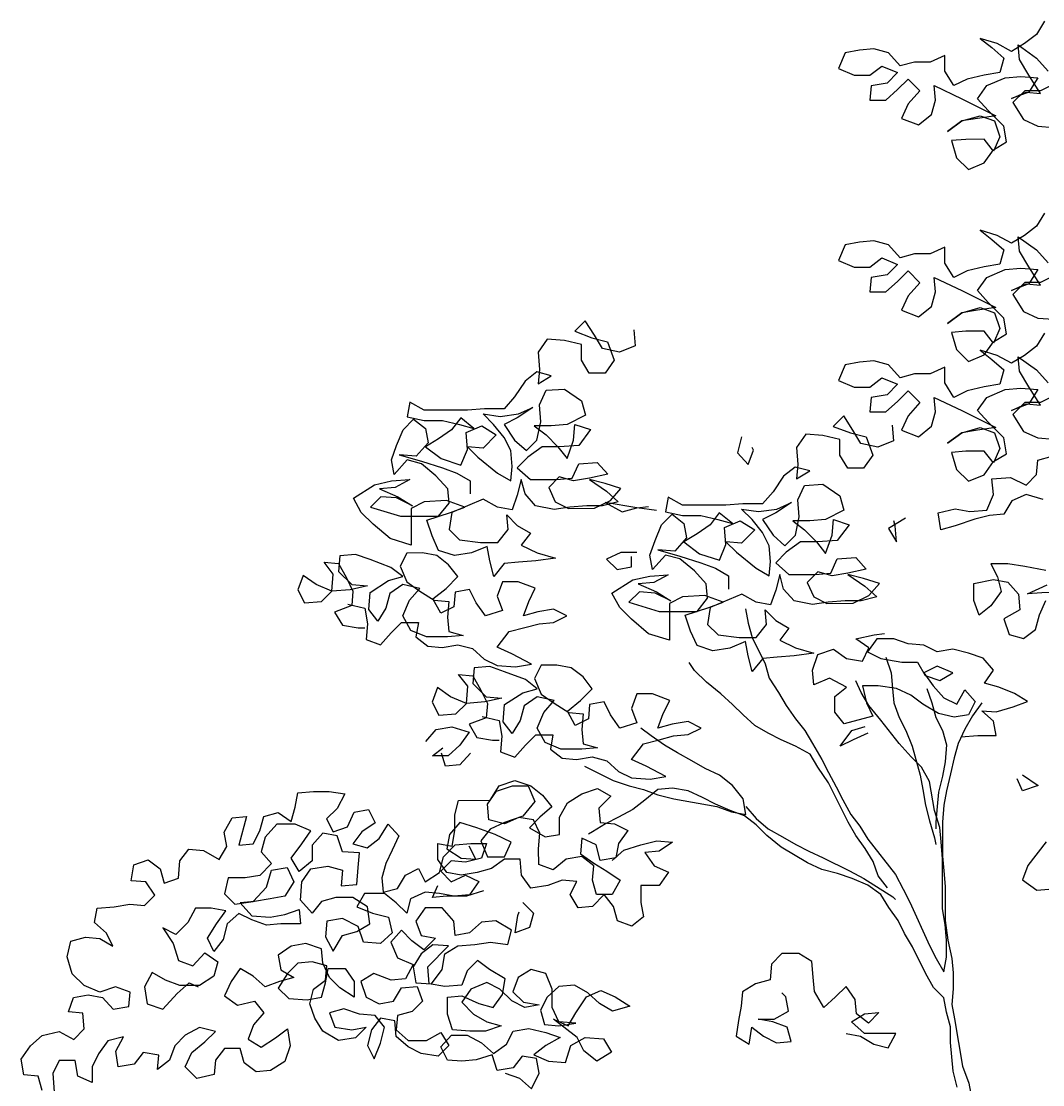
# Model space of a CAD drawing. Extents: x -152 to 3582, y 5293 to 11715.
# Drawn here: x -152 to 1452, y 9910 to 11581 of the extents above; entities that cross this region are included whole.
import ezdxf

# ---------------------------------------------------------------- set-up
doc = ezdxf.new("R2010")
doc.units = 0
doc.header["$LTSCALE"] = 150
doc.header["$MEASUREMENT"] = 0
doc.layers.get('0').update_dxf_attribs({"linetype": 'CONTINUOUS'})

msp = doc.modelspace()

# ---------------------------------------------------------------- linework, layer by layer
for points in [[(1454.2, 11580.7), (1441.9, 11560.1), (1423.3, 11545.7), (1402.8, 11533.3), (1380.1, 11545.6), (1353.3, 11553.8), (1371.9, 11539.4), (1390.4, 11523), (1384.3, 11500.3), (1359.5, 11496.2), (1332.8, 11490), (1312.2, 11479.7), (1297.8, 11502.3), (1297.7, 11527), (1275.1, 11516.7), (1250.4, 11516.7), (1227.7, 11510.5), (1209.2, 11531.1), (1186.5, 11537.2), (1163.9, 11535.1), (1141.2, 11531), (1130.9, 11506.3), (1155.7, 11496), (1180.4, 11496), (1198.9, 11510.4), (1223.6, 11500.2), (1207.2, 11483.7), (1182.5, 11479.5), (1180.4, 11456.9), (1205.1, 11456.9), (1223.6, 11473.4), (1240.1, 11489.9), (1258.7, 11471.4), (1240.1, 11450.8), (1229.9, 11428.1), (1256.7, 11417.8), (1277.2, 11434.3), (1283.4, 11457), (1281.3, 11479.6), (1324.6, 11459.1), (1378.1, 11432.4), (1349.3, 11428.2), (1324.6, 11424.1), (1302, 11407.6), (1324.6, 11424.1), (1353.4, 11432.3), (1376.1, 11424.1), (1384.3, 11399.4), (1374.1, 11376.7), (1359.6, 11395.3), (1330.8, 11395.2), (1308.2, 11393.2), (1316.4, 11366.4), (1335, 11347.9), (1359.7, 11358.2), (1374.1, 11378.8), (1394.7, 11391.2), (1390.5, 11415.9), (1365.8, 11440.6), (1349.3, 11459.1), (1363.7, 11479.7), (1392.5, 11492.1), (1417.2, 11494.2), (1444, 11492.1), (1429.6, 11469.5), (1402.8, 11459.2), (1425.5, 11469.5), (1448.1, 11467.4), (1429.6, 11496.2), (1415.1, 11520.9), (1413, 11543.6), (1441.9, 11523), (1460.4, 11502.4)], [(1476.9, 11486), (1448.1, 11471.5), (1423.4, 11471.5), (1404.9, 11453), (1421.4, 11426.2), (1444.1, 11415.9), (1468.8, 11413.9)], [(1454.2, 11279.3), (1441.9, 11258.7), (1423.3, 11244.2), (1402.8, 11231.9), (1380.1, 11244.2), (1353.3, 11252.4), (1371.9, 11238), (1390.4, 11221.6), (1384.3, 11198.9), (1359.5, 11194.8), (1332.8, 11188.6), (1312.2, 11178.2), (1297.8, 11200.9), (1297.7, 11225.6), (1275.1, 11215.3), (1250.4, 11215.2), (1227.7, 11209.1), (1209.2, 11229.6), (1186.5, 11235.8), (1163.9, 11233.7), (1141.2, 11229.6), (1130.9, 11204.8), (1155.7, 11194.6), (1180.4, 11194.6), (1198.9, 11209), (1223.6, 11198.8), (1207.2, 11182.3), (1182.5, 11178.1), (1180.4, 11155.5), (1205.1, 11155.5), (1223.6, 11172), (1240.1, 11188.5), (1258.7, 11170), (1240.1, 11149.3), (1229.9, 11126.7), (1256.7, 11116.4), (1277.2, 11132.9), (1283.4, 11155.6), (1281.3, 11178.2), (1324.6, 11157.7), (1378.1, 11130.9), (1349.3, 11126.8), (1324.6, 11122.6), (1302, 11106.2), (1324.6, 11122.6), (1353.4, 11130.9), (1376.1, 11122.7), (1384.3, 11098), (1374.1, 11075.3), (1359.6, 11093.8), (1330.8, 11093.8), (1308.2, 11091.7), (1316.4, 11065), (1335, 11046.5), (1359.7, 11056.8), (1374.1, 11077.4), (1394.7, 11089.8), (1390.5, 11114.5), (1365.8, 11139.2), (1349.3, 11157.7), (1363.7, 11178.3), (1392.5, 11190.7), (1417.2, 11192.7), (1444, 11190.7), (1429.6, 11168), (1402.8, 11157.7), (1425.5, 11168), (1448.1, 11166), (1429.6, 11194.8), (1415.1, 11219.5), (1413, 11242.2), (1441.9, 11221.6), (1460.4, 11201)], [(1476.9, 11184.6), (1448.1, 11170.1), (1423.4, 11170.1), (1404.9, 11151.6), (1421.4, 11124.8), (1444.1, 11114.5), (1468.8, 11112.5)], [(809.5, 11095.8), (811.6, 11071.1), (786.9, 11060.8), (760.1, 11066.9), (747.8, 11087.5), (733.3, 11110.2), (716.9, 11093.7), (743.6, 11083.4), (768.4, 11077.2), (778.7, 11048.4), (764.3, 11027.8), (739.6, 11027.8), (727.2, 11048.4), (727.2, 11073.1), (700.4, 11079.2), (673.6, 11081.3), (659.2, 11060.7), (661.3, 11033.9), (659.3, 11011.2), (679.9, 11023.6), (657.2, 11029.8), (638.7, 11015.3), (622.2, 10990.6), (605.8, 10972.1), (574.9, 10972), (548.1, 10970), (480.1, 10969.9), (457.5, 10982.2), (453.4, 10959.6), (480.2, 10953.4), (509, 10953.4), (535.8, 10947.3), (558.4, 10941.1), (537.8, 10957.6), (523.4, 10939), (502.8, 10924.6), (482.3, 10912.2), (507, 10893.7), (537.9, 10883.5), (548.2, 10908.2), (546.1, 10934.9), (570.8, 10945.3), (593.4, 10930.9), (572.9, 10910.3), (548.2, 10912.3), (564.6, 10895.8), (595.6, 10871.1), (616.2, 10858.8), (618.2, 10881.5), (616.1, 10906.2), (605.8, 10926.8), (589.3, 10947.3), (572.8, 10963.8), (599.6, 10959.7), (628.4, 10963.9), (651.1, 10974.2), (626.4, 10957.7), (605.8, 10947.4), (622.3, 10922.7), (640.8, 10906.2), (657.3, 10922.7), (663.4, 10951.5), (661.4, 10978.3), (671.6, 11001), (700.5, 11003), (727.3, 10984.5), (733.5, 10961.9), (704.6, 10947.4), (679.9, 10945.4), (653.2, 10945.3), (671.7, 10930.9), (690.3, 10912.4), (704.7, 10893.9), (715, 10922.7), (717, 10947.5), (741.7, 10939.2), (723.2, 10914.5), (692.3, 10912.4), (665.5, 10912.4), (642.9, 10895.9), (626.4, 10879.4), (647.1, 10860.9), (688.2, 10860.9), (712.9, 10863), (723.2, 10885.7), (752.1, 10887.8), (768.5, 10869.2), (739.7, 10863), (715, 10858.9), (692.4, 10865.1), (675.9, 10848.6), (686.2, 10825.9), (706.8, 10815.6), (748, 10815.7), (772.7, 10828.1), (789.2, 10846.6), (764.4, 10854.8), (739.7, 10861), (766.5, 10842.5), (785.1, 10826), (760.4, 10819.8), (735.6, 10819.8), (708.9, 10817.7), (684.2, 10813.6), (655.3, 10819.7), (638.8, 10838.2), (632.6, 10860.9), (626.5, 10836.2), (618.3, 10813.5), (595.6, 10817.6), (572.9, 10829.9), (523.5, 10809.3), (519.4, 10782.5), (535.9, 10766.1), (568.9, 10762), (595.7, 10762), (612.1, 10782.6), (610, 10805.3), (626.5, 10788.8), (647.1, 10776.5), (632.7, 10757.9), (657.5, 10745.6), (686.3, 10737.4), (655.4, 10733.2), (628.6, 10731.1), (606, 10729.1), (589.5, 10708.5), (583.3, 10733.2), (579.2, 10755.8), (554.5, 10745.5), (527.7, 10741.3), (503, 10749.6), (492.7, 10772.2), (484.4, 10796.9), (521.5, 10809.3), (544.1, 10817.6), (515.3, 10827.8), (480.3, 10825.7), (459.7, 10815.4), (459.7, 10757.8), (426.8, 10768), (400, 10790.7), (381.4, 10809.2), (369.1, 10831.8), (402, 10852.4), (428.8, 10858.6), (457.6, 10860.7), (434.9, 10848.3), (410.2, 10846.3), (439.1, 10833.9), (461.7, 10819.5), (437, 10831.9), (412.3, 10833.9), (395.9, 10817.4), (443.2, 10803.1), (502.9, 10803.1), (519.4, 10823.7), (517.3, 10846.4), (498.8, 10866.9), (476.1, 10885.5), (453.4, 10891.6), (432.9, 10868.9), (428.7, 10891.6), (436.9, 10914.3), (447.2, 10939), (463.7, 10955.5), (482.2, 10941.1), (486.4, 10918.4), (467.9, 10897.8), (441.1, 10899.8), (476.1, 10889.6), (509.1, 10879.3), (531.7, 10871.1), (552.3, 10858.8), (552.3, 10838.2)], [(1454.2, 11090.9), (1441.9, 11070.3), (1423.3, 11055.9), (1402.8, 11043.5), (1380.1, 11055.8), (1353.3, 11064), (1371.9, 11049.6), (1390.4, 11033.2), (1384.3, 11010.5), (1359.5, 11006.4), (1332.8, 11000.2), (1312.2, 10989.8), (1297.8, 11012.5), (1297.7, 11037.2), (1275.1, 11026.9), (1250.4, 11026.9), (1227.7, 11020.7), (1209.2, 11041.2), (1186.5, 11047.4), (1163.9, 11045.3), (1141.2, 11041.2), (1130.9, 11016.5), (1155.7, 11006.2), (1180.4, 11006.2), (1198.9, 11020.6), (1223.6, 11010.4), (1207.2, 10993.9), (1182.5, 10989.7), (1180.4, 10967.1), (1205.1, 10967.1), (1223.6, 10983.6), (1240.1, 11000.1), (1258.7, 10981.6), (1240.1, 10961), (1229.9, 10938.3), (1256.7, 10928), (1277.2, 10944.5), (1283.4, 10967.2), (1281.3, 10989.8), (1324.6, 10969.3), (1378.1, 10942.5), (1349.3, 10938.4), (1324.6, 10934.3), (1302, 10917.8), (1324.6, 10934.3), (1353.4, 10942.5), (1376.1, 10934.3), (1384.3, 10909.6), (1374.1, 10886.9), (1359.6, 10905.5), (1330.8, 10905.4), (1308.2, 10903.4), (1316.4, 10876.6), (1335, 10858.1), (1359.7, 10868.4), (1374.1, 10889), (1394.7, 10901.4), (1390.5, 10926.1), (1365.8, 10950.8), (1349.3, 10969.3), (1363.7, 10989.9), (1392.5, 11002.3), (1417.2, 11004.4), (1444, 11002.3), (1429.6, 10979.7), (1402.8, 10969.3), (1425.5, 10979.7), (1448.1, 10977.6), (1429.6, 11006.4), (1415.1, 11031.1), (1413, 11053.8), (1441.9, 11033.2), (1460.4, 11012.6)], [(1476.9, 10996.2), (1448.1, 10981.7), (1423.4, 10981.7), (1404.9, 10963.2), (1421.4, 10936.4), (1444.1, 10926.1), (1468.8, 10924.1)], [(1215.4, 10946.5), (1217.5, 10921.8), (1192.8, 10911.5), (1166, 10917.6), (1153.7, 10938.2), (1139.2, 10960.9), (1122.8, 10944.4), (1149.6, 10934.1), (1174.3, 10927.9), (1184.6, 10899.1), (1170.2, 10878.5), (1145.5, 10878.5), (1133.1, 10899.1), (1133.1, 10923.8), (1106.3, 10929.9), (1079.5, 10932), (1065.1, 10911.4), (1067.2, 10884.6), (1065.2, 10861.9), (1085.8, 10874.3), (1063.1, 10880.5), (1044.6, 10866), (1028.1, 10841.3), (1011.7, 10822.8), (980.8, 10822.7), (954, 10820.7), (886.1, 10820.6), (863.4, 10832.9), (859.3, 10810.3), (886.1, 10804.1), (914.9, 10804.1), (941.7, 10798), (964.3, 10791.8), (943.7, 10808.3), (929.3, 10789.7), (908.8, 10775.3), (888.2, 10762.9), (912.9, 10744.4), (943.8, 10734.2), (954.1, 10758.9), (952, 10785.6), (976.7, 10796), (999.4, 10781.6), (978.8, 10761), (954.1, 10763), (970.6, 10746.5), (1001.5, 10721.8), (1022.1, 10709.5), (1024.1, 10732.2), (1022, 10756.9), (1011.7, 10777.5), (995.2, 10798), (978.7, 10814.5), (1005.5, 10810.4), (1034.3, 10814.5), (1057, 10824.9), (1032.3, 10808.4), (1011.7, 10798.1), (1028.2, 10773.4), (1046.8, 10756.9), (1063.2, 10773.4), (1069.4, 10802.2), (1067.3, 10829), (1077.6, 10851.7), (1106.4, 10853.7), (1133.2, 10835.2), (1139.4, 10812.6), (1110.6, 10798.1), (1085.8, 10796.1), (1059.1, 10796), (1077.6, 10781.6), (1096.2, 10763.1), (1110.6, 10744.6), (1120.9, 10773.4), (1122.9, 10798.2), (1147.6, 10789.9), (1129.1, 10765.2), (1098.2, 10763.1), (1071.5, 10763.1), (1048.8, 10746.6), (1032.4, 10730.1), (1053, 10711.6), (1094.2, 10711.6), (1118.9, 10713.7), (1129.1, 10736.4), (1158, 10738.5), (1174.5, 10719.9), (1145.6, 10713.7), (1120.9, 10709.6), (1098.3, 10715.8), (1081.8, 10699.3), (1092.1, 10676.6), (1112.7, 10666.3), (1153.9, 10666.4), (1178.6, 10678.8), (1195.1, 10697.3), (1170.4, 10705.5), (1145.6, 10711.7), (1172.4, 10693.2), (1191, 10676.7), (1166.3, 10670.5), (1141.6, 10670.5), (1114.8, 10668.4), (1090.1, 10664.3), (1061.2, 10670.4), (1044.8, 10688.9), (1038.6, 10711.6), (1032.4, 10686.9), (1024.2, 10664.2), (1001.5, 10668.3), (978.9, 10680.6), (929.5, 10660), (925.4, 10633.2), (941.9, 10616.8), (974.8, 10612.7), (1001.6, 10612.7), (1018, 10633.3), (1016, 10656), (1032.4, 10639.5), (1053, 10627.2), (1038.7, 10608.6), (1063.4, 10596.3), (1092.2, 10588.1), (1061.3, 10583.9), (1034.6, 10581.8), (1011.9, 10579.8), (995.4, 10559.2), (989.2, 10583.9), (985.1, 10606.5), (960.4, 10596.2), (933.6, 10592), (908.9, 10600.3), (898.6, 10622.9), (890.3, 10647.6), (927.4, 10660), (950, 10668.3), (921.2, 10678.5), (886.2, 10676.4), (865.6, 10666.1), (865.7, 10608.5), (832.7, 10618.7), (805.9, 10641.4), (787.4, 10659.9), (775, 10682.5), (807.9, 10703.1), (834.7, 10709.3), (863.5, 10711.4), (840.9, 10699), (816.2, 10697), (845, 10684.6), (867.7, 10670.2), (842.9, 10682.6), (818.2, 10684.6), (801.8, 10668.1), (849.1, 10653.7), (908.9, 10653.8), (925.3, 10674.4), (923.2, 10697.1), (904.7, 10717.6), (882, 10736.2), (859.4, 10742.3), (838.8, 10719.6), (834.7, 10742.3), (842.9, 10764.9), (853.1, 10789.7), (869.6, 10806.2), (888.1, 10791.8), (892.3, 10769.1), (873.8, 10748.5), (847, 10750.5), (882, 10740.3), (915, 10730), (937.6, 10721.8), (958.2, 10709.5), (958.3, 10688.9)], [(978.6, 10927.8), (972.5, 10903), (989, 10884.5), (997.2, 10907.2), (995.1, 10911.3)], [(1452.4, 10829.3), (1425.6, 10837.6), (1403, 10827.2), (1390.6, 10806.6), (1368, 10804.6), (1345.3, 10798.4), (1314.4, 10788), (1291.8, 10781.8), (1287.7, 10808.6), (1314.4, 10814.8), (1337.1, 10810.7), (1363.8, 10812.8), (1374.1, 10837.5), (1372, 10862.2), (1400.9, 10864.3), (1425.6, 10852), (1442, 10868.5), (1444.1, 10891.1), (1466.7, 10897.3)], [(844.9, 10812.3), (814, 10816.4), (764.6, 10824.6), (791.3, 10810.2), (814, 10816.4), (832.5, 10818.5)], [(1236.2, 10800.3), (1209.4, 10783.8), (1221.8, 10763.2), (1219.7, 10787.9), (1217.6, 10796.2)], [(360.2, 10665), (387, 10658.9), (391.1, 10634.2), (389.1, 10609.5), (411.8, 10601.2), (428.2, 10619.8), (444.7, 10636.3), (471.4, 10636.3), (467.3, 10613.6), (485.9, 10599.2), (508.5, 10597.2), (533.3, 10601.4), (555.9, 10595.2), (574.5, 10578.7), (595.1, 10568.5), (623.9, 10566.4), (648.6, 10570.6), (617.7, 10587), (595, 10597.3), (613.6, 10622), (638.3, 10628.2), (660.9, 10634.4), (683.6, 10636.5), (704.1, 10646.8), (683.5, 10657.1), (658.8, 10653), (636.2, 10646.8), (644.4, 10669.4), (654.7, 10690), (627.9, 10700.3), (603.2, 10700.3), (595, 10677.6), (603.2, 10655), (576.5, 10646.7), (562, 10667.3), (551.7, 10687.9), (529.1, 10683.7), (527, 10661.1), (506.4, 10650.8), (494.1, 10673.4), (514.6, 10689.9), (533.2, 10708.4), (518.7, 10727), (500.2, 10741.4), (477.5, 10745.5), (452.8, 10745.4), (442.5, 10724.8), (452.9, 10700.1), (473.5, 10685.7), (496.1, 10671.3), (518.8, 10669.3), (516.7, 10644.6), (518.8, 10621.9), (541.5, 10615.8), (516.8, 10613.7), (483.8, 10613.7), (459.1, 10623.9), (446.7, 10646.6), (457, 10671.3), (473.5, 10689.8), (446.7, 10696), (426.1, 10681.6), (419.9, 10658.9), (407.6, 10638.3), (393.2, 10656.8), (395.2, 10683.6), (424, 10702.2), (446.7, 10708.4), (428.1, 10722.8), (395.2, 10735.1), (372.5, 10743.3), (347.8, 10741.2), (345.7, 10716.5), (366.4, 10695.9), (391.1, 10693.9), (364.3, 10687.7), (335.5, 10685.6), (310.8, 10695.9), (290.2, 10710.3), (281.9, 10687.6), (292.3, 10667), (319, 10669.1), (335.5, 10685.6), (337.5, 10712.4), (323.1, 10730.9), (345.7, 10728.9), (358.1, 10706.2), (368.4, 10685.6), (366.4, 10663), (339.6, 10652.7), (352, 10632.1), (376.7, 10628), (387, 10628)], [(814.1, 10746.4), (789.3, 10746.4), (766.7, 10736), (783.2, 10719.6), (805.8, 10723.7), (805.8, 10740.2)], [(1456.6, 10718.1), (1423.6, 10724.3), (1396.9, 10728.4), (1370.1, 10728.4), (1380.4, 10707.8), (1386.6, 10685.1), (1370.2, 10662.5), (1351.6, 10648), (1343.4, 10670.7), (1343.4, 10697.4), (1374.2, 10703.7), (1396.9, 10699.6), (1413.4, 10681), (1415.5, 10656.3), (1390.8, 10641.9), (1399, 10617.2), (1421.7, 10611), (1440.2, 10625.5), (1446.4, 10648.1), (1456.6, 10670.8)], [(1475.2, 10683.2), (1450.5, 10683.1), (1427.8, 10681.1), (1458.7, 10695.5)], [(985.1, 10658), (989.2, 10635.3), (995.4, 10612.7), (1016, 10571.5), (1022.2, 10548.9), (1036.7, 10526.2), (1049, 10505.7), (1063.5, 10485.1), (1077.9, 10466.6), (1090.3, 10446), (1104.7, 10421.3), (1115, 10400.7), (1127.4, 10378), (1137.7, 10357.5), (1150.1, 10334.8), (1164.5, 10316.3), (1176.9, 10295.7), (1220.2, 10240.2), (1232.6, 10217.5), (1242.9, 10196.9), (1273.9, 10129), (1284.2, 10108.4), (1296.5, 10087.8), (1300.6, 10110.5), (1300.6, 10137.3), (1298.5, 10162), (1294.4, 10186.7), (1294.3, 10264.9), (1292.2, 10291.7), (1290.2, 10314.4), (1281.9, 10341.1), (1273.6, 10386.4), (1261.2, 10409.1), (1244.8, 10425.5), (1226.2, 10446.1), (1197.3, 10483.1), (1178.8, 10505.8), (1166.4, 10526.4), (1158.2, 10544.9)], [(1323, 10456.5), (1349.8, 10458.6), (1378.6, 10458.6), (1374.4, 10481.2), (1355.9, 10497.7), (1378.5, 10495.7), (1405.3, 10503.9), (1428, 10512.2), (1407.4, 10524.5), (1382.6, 10534.8), (1360, 10541), (1374.4, 10561.6), (1357.9, 10580.1), (1335.2, 10588.3), (1310.5, 10594.5), (1285.8, 10590.3), (1265.2, 10600.6), (1240.5, 10602.6), (1217.8, 10610.8), (1191, 10610.8), (1176.6, 10590.2), (1197.2, 10579.9), (1230.2, 10573.8), (1254.9, 10573.8), (1267.3, 10553.2), (1290, 10545), (1310.5, 10557.4), (1285.8, 10567.7), (1265.2, 10557.3), (1279.7, 10536.8), (1296.2, 10518.2), (1316.8, 10508), (1329.1, 10530.6), (1345.6, 10512.1), (1335.3, 10491.5), (1312.7, 10487.4), (1287.9, 10493.5), (1263.2, 10507.9), (1244.7, 10522.3), (1222, 10532.6), (1193.2, 10536.7), (1168.5, 10536.7), (1174.7, 10509.9), (1185, 10489.3), (1139.7, 10476.9), (1125.2, 10495.4), (1125.2, 10520.1), (1143.7, 10534.6), (1117, 10549), (1092.3, 10538.6), (1090.2, 10561.3), (1098.4, 10586), (1123.1, 10594.3), (1143.7, 10579.9), (1168.4, 10575.8), (1178.7, 10596.4), (1158.1, 10610.8), (1186.9, 10617), (1203.4, 10619.1)], [(1205.5, 10582), (1213.7, 10557.3), (1215.8, 10532.6), (1217.9, 10509.9), (1226.2, 10487.3), (1236.5, 10466.7), (1246.8, 10442), (1259.2, 10396.7), (1263.3, 10374.1), (1267.5, 10349.3), (1273.7, 10324.6), (1281.9, 10297.9), (1284, 10287.6)], [(571.3, 10488.7), (598.1, 10482.6), (602.2, 10457.9), (600.2, 10433.2), (622.8, 10425), (639.3, 10443.5), (655.7, 10460), (682.5, 10460), (678.4, 10437.4), (697, 10423), (719.6, 10420.9), (744.3, 10425.1), (767, 10418.9), (785.5, 10402.4), (806.1, 10392.2), (835, 10390.1), (859.7, 10394.3), (828.8, 10410.7), (806.1, 10421), (824.6, 10445.7), (849.3, 10451.9), (872, 10458.1), (894.6, 10460.2), (915.2, 10470.5), (894.6, 10480.8), (869.9, 10476.7), (847.3, 10470.5), (855.5, 10493.1), (865.8, 10513.7), (839, 10524), (814.3, 10524), (806, 10501.3), (814.3, 10478.7), (787.5, 10470.4), (773.1, 10491), (762.8, 10511.6), (740.1, 10507.4), (738.1, 10484.8), (717.5, 10474.5), (705.1, 10497.1), (725.7, 10513.6), (744.2, 10532.2), (729.8, 10550.7), (711.3, 10565.1), (688.6, 10569.2), (663.9, 10569.1), (653.6, 10548.5), (663.9, 10523.8), (684.5, 10509.4), (707.2, 10495), (729.9, 10493), (727.8, 10468.3), (729.9, 10445.6), (752.6, 10439.5), (727.8, 10437.4), (694.9, 10437.4), (670.2, 10447.6), (657.8, 10470.3), (668.1, 10495), (684.5, 10513.6), (657.8, 10519.7), (637.2, 10505.3), (631, 10482.6), (618.7, 10462), (604.2, 10480.5), (606.3, 10507.3), (635.1, 10525.9), (657.7, 10532.1), (639.2, 10546.5), (606.2, 10558.8), (583.6, 10567), (558.9, 10564.9), (556.8, 10540.2), (577.4, 10519.6), (602.1, 10517.6), (575.4, 10511.4), (546.6, 10509.3), (521.8, 10519.6), (501.2, 10534), (493, 10511.3), (503.3, 10490.7), (530.1, 10492.8), (546.6, 10509.3), (548.6, 10536.1), (534.2, 10554.6), (556.8, 10552.6), (569.2, 10529.9), (579.5, 10509.3), (577.5, 10486.7), (550.7, 10476.4), (563.1, 10455.8), (587.8, 10451.7), (598.1, 10451.7)], [(1207.9, 10219.6), (1193.4, 10238.1), (1185.2, 10260.7), (1172.8, 10281.3), (1158.4, 10301.9), (1146, 10322.5), (1115.1, 10384.2), (1098.6, 10408.9), (1086.2, 10429.5), (1063.5, 10441.8), (1040.9, 10452.1), (1020.3, 10462.4), (999.6, 10474.7), (981.1, 10491.2), (964.6, 10507.6), (946.1, 10524.1), (923.4, 10542.6), (904.8, 10561.1), (896.6, 10573.5)], [(1269.4, 10532.6), (1277.6, 10510), (1283.8, 10487.3), (1294.1, 10466.8), (1300.3, 10444.1), (1298.3, 10417.3), (1294.2, 10394.7), (1288.1, 10370), (1286, 10347.3), (1284, 10322.6), (1284, 10312.3)], [(1355.9, 10510.1), (1341.5, 10489.5), (1329.1, 10468.8), (1318.9, 10446.2), (1312.7, 10423.5), (1306.6, 10398.8), (1300.4, 10372), (1296.3, 10349.4), (1294.3, 10322.6), (1294.3, 10269.1), (1296.4, 10246.4), (1298.5, 10221.7), (1298.5, 10168.2), (1302.7, 10137.3), (1308.9, 10108.4), (1311, 10085.8), (1311, 10061.1), (1309, 10036.4), (1313.1, 10013.7), (1325.5, 9939.6), (1335.8, 9912.8), (1340, 9890.2)], [(482.8, 10449.5), (499.2, 10468.1), (523.9, 10472.2), (550.7, 10464), (536.3, 10443.4), (517.8, 10426.9), (493.1, 10426.9), (509.6, 10439.3)], [(732, 10410.6), (777.3, 10388), (802, 10379.8), (824.7, 10373.7), (847.4, 10365.4), (872.1, 10359.3), (940, 10347), (962.7, 10338.8), (985.4, 10334.7), (981.2, 10359.4), (964.7, 10380), (944.1, 10396.4), (921.5, 10406.7), (900.8, 10419), (878.2, 10431.4), (857.6, 10443.7), (837, 10458.1), (820.5, 10470.4)], [(1176.8, 10462.5), (1154.1, 10452.2), (1133.5, 10441.9), (1152, 10466.6), (1172.6, 10472.8)], [(552.8, 10431.1), (536.3, 10412.5), (513.7, 10410.4), (507.5, 10431)], [(1419.8, 10396.9), (1444.6, 10380.4), (1419.8, 10372.1), (1411.6, 10390.7)], [(775.4, 10262.4), (793.9, 10278.9), (820.7, 10287.2), (845.4, 10293.4), (870.1, 10291.3), (849.5, 10276.9), (826.8, 10274.8), (841.3, 10254.2), (863.9, 10244), (849.5, 10223.3), (820.7, 10223.3), (820.7, 10196.5), (824.9, 10173.9), (806.4, 10159.5), (783.7, 10167.7), (777.5, 10190.3), (763.1, 10208.8), (744.5, 10190.3), (721.9, 10188.2), (709.5, 10208.8), (719.8, 10229.4), (697.1, 10231.4), (674.5, 10223.2), (647.7, 10219), (633.3, 10239.6), (631.2, 10264.3), (606.5, 10264.3), (585.9, 10249.9), (563.3, 10243.7), (538.6, 10239.5), (515.9, 10243.6), (501.5, 10264.2), (501.5, 10288.9), (524.1, 10284.8), (528.2, 10309.5), (528.2, 10334.3), (534.3, 10356.9), (583.8, 10357), (598.2, 10379.6), (622.9, 10387.9), (647.6, 10379.7), (666.1, 10365.3), (680.6, 10346.8), (662, 10330.3), (645.6, 10313.8), (670.3, 10299.4), (693, 10303.5), (692.9, 10330.3), (705.3, 10353), (727.9, 10367.4), (752.6, 10375.6), (773.2, 10363.3), (754.7, 10344.8), (756.8, 10322.1), (779.4, 10320.1), (800, 10309.8), (785.6, 10289.2), (781.5, 10266.5), (756.8, 10262.4), (750.6, 10287.1), (728, 10297.4), (725.9, 10272.7), (746.5, 10258.3), (767.1, 10245.9), (787.8, 10231.5), (775.4, 10208.9), (750.7, 10208.8), (744.5, 10231.5), (746.5, 10254.1), (728, 10268.5), (703.3, 10264.4), (682.7, 10247.9), (660.1, 10256.1), (660, 10280.8), (662.1, 10305.5), (651.7, 10326.1), (629.1, 10330.2), (606.4, 10319.9), (581.7, 10326.1), (579.6, 10350.8), (594, 10371.4), (618.8, 10379.6), (643.5, 10379.7), (653.8, 10355), (635.3, 10332.3), (606.4, 10322), (583.8, 10311.7), (569.4, 10293.1), (579.7, 10268.4), (606.5, 10268.4), (616.8, 10291.1), (592, 10303.4), (563.2, 10313.7), (536.4, 10321.9), (520, 10303.4), (515.9, 10280.7), (538.5, 10266.3), (561.2, 10264.3), (550.9, 10284.9)], [(1317.3, 9906.6), (1311.1, 9931.3), (1306.9, 9976.6), (1306.9, 10001.4), (1300.7, 10024), (1296.6, 10046.6), (1280.1, 10063.1), (1267.7, 10085.7), (1247.1, 10126.9), (1234.7, 10147.5), (1224.4, 10168.1), (1210, 10188.7), (1197.6, 10209.2), (1177, 10223.6), (1152.3, 10233.9), (1129.6, 10242.1), (1104.9, 10248.3), (1082.2, 10258.6), (1041, 10283.2), (1018.3, 10301.8), (1001.8, 10318.2), (983.3, 10332.6), (960.6, 10340.8), (938, 10351.1), (917.4, 10361.4), (894.7, 10371.7), (870, 10375.8), (847.3, 10373.7), (826.8, 10357.2), (808.2, 10342.7), (785.6, 10330.4), (765, 10320.1), (744.4, 10307.7), (738.3, 10303.6)], [(-119.5, 9901.1), (-125.7, 9923.7), (-148.3, 9925.8), (-152.5, 9950.5), (-138.1, 9971.1), (-119.6, 9987.6), (-92.8, 9993.8), (-70.1, 9981.5), (-53.7, 9997.9), (-55.7, 10022.7), (-78.4, 10024.7), (-70.2, 10047.4), (-47.5, 10051.5), (-24.9, 10047.4), (-8.4, 10028.9), (16.3, 10033), (18.4, 10055.7), (-4.3, 10063.9), (-29, 10055.6), (-53.7, 10065.9), (-72.3, 10084.4), (-80.5, 10111.2), (-74.4, 10135.9), (-51.7, 10142.1), (-29.1, 10140.1), (-8.5, 10127.7), (-18.8, 10148.3), (-37.3, 10164.8), (-33.2, 10187.4), (-6.5, 10189.5), (18.2, 10193.6), (40.9, 10191.6), (57.4, 10208.1), (42.9, 10228.7), (20.3, 10230.7), (24.4, 10255.4), (47, 10263.7), (65.6, 10249.3), (71.8, 10226.6), (94.4, 10234.9), (96.4, 10261.7), (110.8, 10280.2), (133.5, 10278.2), (158.2, 10263.8), (170.5, 10284.4), (166.4, 10307), (178.7, 10329.7), (201.4, 10331.8), (189.1, 10286.5), (211.7, 10288.6), (222, 10309.2), (228.2, 10331.8), (250.8, 10338), (271.4, 10323.6), (277.6, 10346.3), (281.7, 10368.9), (306.4, 10371), (331.1, 10371), (355.8, 10366.9), (343.5, 10344.3), (327, 10327.8), (337.3, 10307.2), (360, 10315.5), (370.3, 10338.1), (392.9, 10342.3), (403.2, 10321.7), (382.6, 10307.2), (368.2, 10288.7), (390.9, 10282.5), (409.4, 10297), (423.8, 10319.6), (440.3, 10301.1), (430, 10278.5), (419.8, 10257.9), (413.6, 10235.2), (415.7, 10212.5), (438.3, 10218.7), (450.7, 10239.4), (471.2, 10249.7), (481.6, 10229.1), (504.2, 10243.5), (510.4, 10268.2), (528.9, 10286.8), (553.6, 10288.9), (578.3, 10288.9), (570.1, 10266.2), (545.4, 10260), (522.7, 10262.1), (506.3, 10245.6), (522.7, 10229.1), (545.4, 10239.4), (566, 10229.2), (551.6, 10208.6), (526.9, 10206.5), (504.2, 10210.6), (481.6, 10212.6), (458.9, 10202.3), (452.8, 10179.6), (436.3, 10196.1), (417.7, 10210.5), (386.8, 10210.5), (374.5, 10189.9), (399.2, 10179.6), (424, 10173.4), (430.2, 10148.7), (411.6, 10132.2), (384.9, 10134.3), (376.6, 10159), (351.9, 10171.3), (327.2, 10167.2), (325.1, 10142.4), (337.5, 10119.8), (351.9, 10144.5), (374.5, 10150.7), (395.1, 10163.1), (391, 10189.9), (368.3, 10204.3), (341.5, 10204.2), (318.9, 10198), (304.5, 10179.5), (285.9, 10200.1), (288, 10228.9), (302.4, 10249.5), (329.1, 10253.7), (351.8, 10247.5), (349.8, 10222.8), (374.5, 10224.9), (376.5, 10251.6), (378.6, 10274.3), (351.8, 10276.3), (343.5, 10301), (320.9, 10305.1), (304.4, 10286.6), (304.4, 10261.9), (283.8, 10245.4), (271.5, 10266), (287.9, 10288.6), (302.3, 10309.2), (277.6, 10319.5), (248.8, 10319.5), (230.3, 10298.9), (224.1, 10276.2), (240.6, 10257.7), (222.1, 10239.1), (199.4, 10235), (172.7, 10235), (166.5, 10210.3), (183, 10193.8), (211.8, 10197.9), (232.4, 10220.6), (240.6, 10247.4), (265.3, 10251.5), (275.6, 10228.9), (261.2, 10206.2), (238.6, 10202.1), (213.9, 10197.9), (191.2, 10195.9), (209.8, 10175.3), (238.6, 10173.3), (261.3, 10177.4), (283.9, 10185.7), (286, 10163), (255.1, 10163), (232.4, 10160.9), (209.8, 10169.1), (189.2, 10179.4), (170.7, 10162.9), (164.5, 10138.2), (150.1, 10119.6), (139.8, 10140.2), (154.2, 10162.9), (168.6, 10183.5), (145.9, 10187.6), (121.2, 10187.6), (108.9, 10164.9), (90.4, 10146.4), (69.8, 10156.6), (86.3, 10131.9), (94.5, 10105.2), (117.2, 10096.9), (135.7, 10117.6), (156.3, 10103.2), (150.1, 10080.5), (127.5, 10066.1), (96.6, 10066), (74, 10074.3), (53.3, 10086.6), (41, 10063.9), (45.2, 10037.2), (69.9, 10028.9), (92.5, 10053.7), (111, 10070.2), (125.4, 10064)], [(985.3, 10347), (1001.8, 10328.5), (1020.4, 10312.1), (1043.1, 10299.7), (1063.7, 10287.4), (1084.3, 10277.1), (1106.9, 10266.8), (1148.1, 10246.3), (1170.8, 10233.9), (1216.1, 10205.1), (1220.2, 10201)], [(1457, 10291.9), (1428.2, 10254.8), (1420, 10232.1), (1442.6, 10215.6), (1467.4, 10217.7)], [(573.6, 10214.9), (546.8, 10206.6), (515.9, 10206.6), (493.3, 10204.5), (501.5, 10223)], [(635.4, 10196.4), (651.9, 10179.9), (645.7, 10157.3), (623.1, 10149), (627.2, 10175.8), (629.2, 10182)], [(607.5, 9928.5), (630.1, 9920.3), (648.7, 9903.9), (661, 9928.6), (656.9, 9951.2), (634.2, 9955.3), (619.8, 9936.8), (595.1, 9932.6), (586.8, 9957.3), (562.1, 9949.1), (539.5, 9947), (516.8, 9949), (506.5, 9969.6), (523, 9988.2), (547.7, 9988.2), (570.3, 9975.9), (588.9, 9959.4), (609.5, 9973.8), (619.8, 9994.4), (644.5, 9998.6), (671.2, 9992.4), (693.9, 9984.2), (671.3, 9971.8), (652.7, 9957.4), (675.4, 9947.1), (702.2, 9945.1), (710.4, 9971.9), (733, 9984.2), (761.9, 9982.2), (774.2, 9961.6), (751.6, 9947.2), (731, 9963.7), (720.7, 9984.2), (683.6, 10013), (706.2, 10002.8), (718.6, 10023.4), (735, 10048.1), (757.7, 10058.4), (780.3, 10048.1), (803, 10033.7), (776.2, 10025.5), (755.6, 10037.8), (737.1, 10054.3), (716.5, 10066.6), (691.8, 10064.5), (673.2, 10048), (663, 10027.4), (669.2, 10004.8), (691.8, 10002.7), (718.6, 10006.9), (691.8, 10008.9), (681.5, 10031.6), (681.5, 10060.4), (671.2, 10085.1), (648.5, 10091.3), (627.9, 10078.9), (619.7, 10056.2), (636.2, 10039.8), (660.9, 10035.7), (638.3, 10031.5), (617.7, 10041.8), (599.1, 10060.3), (578.5, 10070.6), (553.8, 10060.3), (539.4, 10039.7), (557.9, 10021.2), (578.6, 10008.8), (601.2, 10002.7), (576.5, 9994.4), (551.8, 9994.4), (525, 9996.4), (516.8, 10021.1), (516.7, 10047.9), (539.4, 10050), (566.2, 10037.6), (588.8, 10031.5), (603.2, 10052.1), (607.3, 10076.8), (582.6, 10091.2), (564, 10105.6), (547.6, 10089.1), (539.4, 10066.4), (512.6, 10064.4), (487.9, 10068.5), (485.8, 10095.2), (518.7, 10128.2), (494, 10130.2), (475.5, 10115.8), (463.2, 10095.2), (467.3, 10070.5), (492, 10068.5), (508.5, 10091.1), (512.6, 10115.8), (533.1, 10128.2), (559.9, 10130.3), (584.6, 10134.4), (611.4, 10130.4), (617.5, 10153), (592.8, 10167.4), (570.2, 10165.3), (551.7, 10148.8), (529, 10144.7), (526.9, 10167.3), (508.4, 10187.9), (481.6, 10187.9), (467.2, 10167.3), (475.5, 10144.6), (498.1, 10140.5), (479.6, 10122), (461.1, 10136.4), (444.6, 10152.9), (428.1, 10134.3), (438.4, 10109.6), (463.1, 10099.3), (450.8, 10076.7), (428.2, 10074.6), (401.4, 10084.9), (380.8, 10072.5), (389.1, 10047.8), (409.7, 10037.5), (432.3, 10041.6), (444.6, 10062.2), (469.4, 10064.3), (477.6, 10041.7), (461.2, 10025.2), (438.5, 10019), (436.5, 9996.3), (455, 9979.9), (483.8, 9979.9), (506.5, 9992.3), (518.9, 9971.7), (502.4, 9955.2), (475.6, 9959.3), (455, 9969.6), (436.5, 9986), (434.4, 10010.7), (411.7, 10014.8), (397.3, 9996.3), (391.2, 9971.6), (401.5, 9951), (411.8, 9975.7), (417.9, 10000.4), (403.5, 10019), (378.8, 10021), (354.1, 10029.2), (331.4, 10023), (339.7, 10000.4), (366.5, 9996.3), (389.1, 10000.4), (372.6, 9983.9), (345.9, 9979.8), (321.1, 9994.2), (308.8, 10014.8), (300.5, 10037.4), (306.7, 10060.1), (325.2, 10074.5), (327.2, 10097.1), (304.6, 10103.3), (281.9, 10101.2), (265.5, 10084.7), (251.1, 10062.1), (267.6, 10045.6), (296.4, 10043.6), (319, 10047.7), (325.2, 10070.4), (329.3, 10093), (356.1, 10093), (370.5, 10072.5), (370.5, 10047.8), (347.9, 10062.2), (331.4, 10078.6), (321, 10101.3), (319, 10123.9), (294.2, 10132.1), (271.6, 10128), (251, 10113.5), (255.2, 10090.9), (275.8, 10078.6), (253.1, 10072.4), (230.5, 10064.1), (211.9, 10080.6), (191.3, 10092.9), (176.9, 10072.3), (166.6, 10049.6), (187.3, 10035.2), (214, 10041.4), (228.4, 10022.9), (212, 10004.4), (203.8, 9981.7), (224.4, 9969.4), (247, 9983.8), (265.5, 9998.2), (269.7, 9971.5), (261.5, 9946.7), (238.8, 9932.3), (216.2, 9930.2), (197.6, 9944.6), (191.4, 9967.3), (166.7, 9967.3), (152.3, 9948.7), (150.3, 9926.1), (123.5, 9919.9), (105, 9938.4), (115.2, 9961), (135.8, 9977.5), (152.3, 9994), (127.6, 10000.2), (104.9, 9987.8), (88.5, 9971.3), (80.2, 9948.6), (61.7, 9934.2), (63.8, 9956.9), (39, 9961), (24.6, 9942.4), (-0.1, 9938.3), (-4.2, 9963), (8.1, 9985.6), (-16.6, 9979.4), (-31, 9958.8), (-41.2, 9938.2), (-41.2, 9913.5), (-63.9, 9923.8), (-68, 9948.5), (-92.7, 9948.5), (-103, 9927.9), (-100.9, 9899.1)], [(1142.9, 9990.6), (1165.6, 9986.5), (1186.2, 9974.1), (1208.9, 9968), (1221.2, 9990.6), (1171.8, 9990.6), (1151.2, 10009.1), (1171.7, 10021.5), (1194.4, 10023.6), (1177.9, 10007.1), (1159.4, 10021.5), (1157.3, 10044.1), (1142.9, 10064.7), (1126.4, 10048.2), (1107.9, 10031.7), (1093.5, 10056.4), (1091.4, 10079.1), (1089.3, 10103.8), (1068.7, 10116.1), (1041.9, 10116.1), (1025.5, 10099.6), (1023.4, 10074.9), (1000.8, 10068.7), (980.2, 10056.3), (978.2, 10033.7), (974.1, 10011), (970, 9986.3), (990.6, 9974), (994.7, 10000.7), (1013.2, 9986.3), (1033.8, 9976.1), (1056.5, 9978.1), (1050.3, 10000.8), (1027.6, 10009), (1004.9, 10013.1), (1029.7, 10013.1), (1052.3, 10025.5), (1048.2, 10048.1), (1042, 10054.3)]]:
    msp.add_lwpolyline(points)

doc.saveas('drawing.dxf')
